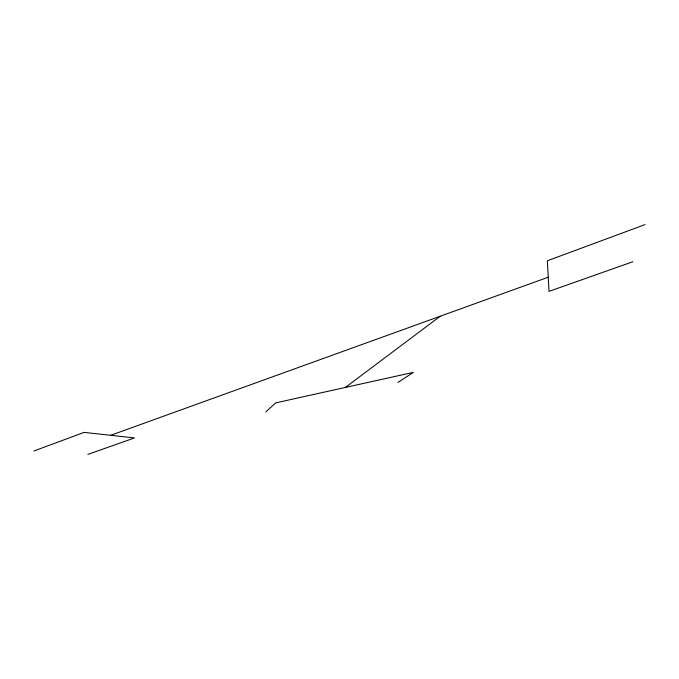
<?xml version="1.0" encoding="UTF-8"?>
<svg xmlns="http://www.w3.org/2000/svg" width="679" height="679" viewBox="0 0 679 679"><rect width="100%" height="100%" fill="white"/><g stroke="black" fill="none" stroke-linecap="round" stroke-linejoin="round"><path stroke-width="1.02" d="M265.82 411.915L275.733 402.876L413.418 372.355L397.894 382.481M345.39 387.437L440.255 316.219M33.95 450.966L84.094 432.387L134.493 437.921L87.846 454.412M645.05 224.588L547.342 260.787L549.022 291.367L632.853 261.729M110.702 435.307L548.25 277.193"/></g></svg>
